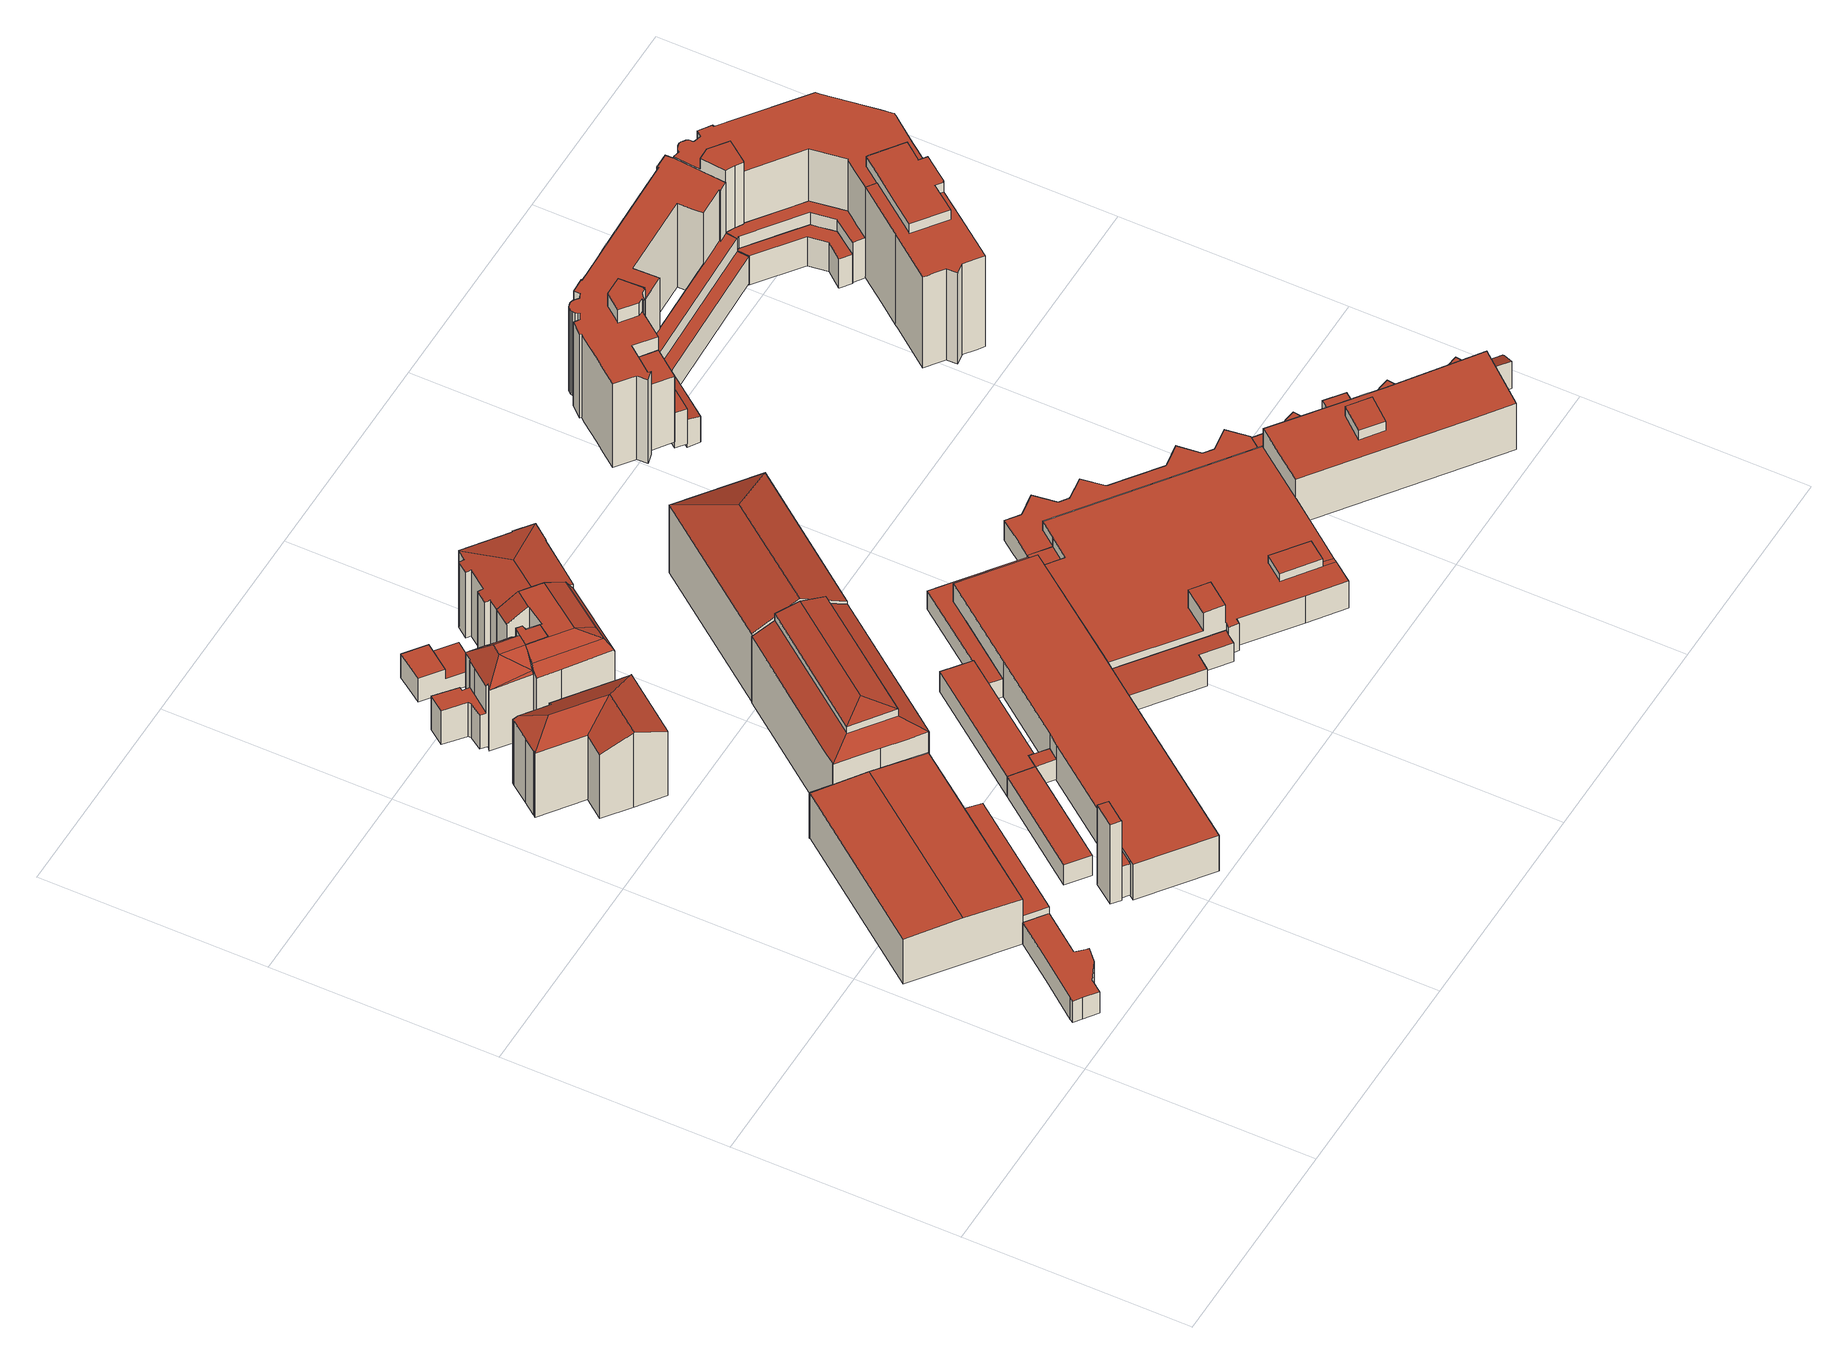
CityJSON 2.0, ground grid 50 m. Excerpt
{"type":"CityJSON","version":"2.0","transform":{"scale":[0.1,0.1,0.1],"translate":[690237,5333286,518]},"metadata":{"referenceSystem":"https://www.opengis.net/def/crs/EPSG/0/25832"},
"CityObjects":{
"building1":{"type":"Building","attributes":{"Gemeindeschluessel":"09162000","HoeheDach":"528.340","HoeheGrund":"522.350","Methode":"1000","NiedrigsteTraufeDesGebaeudes":"528.340","Geometrietyp2DReferenz":"3000","function":"31001_9998","roofType":"1000","measuredHeight":5.99},"geometry":[{"type":"MultiSurface","lod":"2","boundaries":[[[0,1,2,3]],[[3,2,4,5]],[[6,7,8,9,10,11]],[[12,13,14,15]],[[2,1,14,13,16,17,18,19,20,8,7,6,4]],[[15,14,1,0]],[[21,22,23,24,12,15,0,3,5,11,10,9,25]],[[5,4,6,11]],[[9,8,20,25]],[[22,21,25,20,19,18]],[[12,24,16,13]],[[17,16,24,23,22,18]]],"semantics":{"surfaces":[{"type":"WallSurface"},{"type":"RoofSurface"},{"type":"GroundSurface"}],"values":[0,0,0,0,1,0,2,0,0,0,0,0]}}]},
"building2":{"type":"Building","attributes":{"Gemeindeschluessel":"09162000","HoeheDach":"535.200","HoeheGrund":"522.380","Methode":"2000","NiedrigsteTraufeDesGebaeudes":"534.800","Geometrietyp2DReferenz":"3000","function":"31001_2000","roofType":"3100","measuredHeight":12.82},"geometry":[{"type":"MultiSurface","lod":"2","boundaries":[[[26,27,28,29]],[[30,9,31,32,33,34]],[[9,35,29,28,36,31]],[[35,9,30,34,37,38,26,29]],[[34,33,39,37]],[[40,27,26,38,37,39]],[[31,36,28,27,40,32]],[[32,40,39,33]]],"semantics":{"surfaces":[{"type":"WallSurface"},{"type":"GroundSurface"},{"type":"RoofSurface"}],"values":[0,0,0,1,0,0,2,2]}}]},
"building3":{"type":"Building","attributes":{"Gemeindeschluessel":"09162000","HoeheDach":"530.136","HoeheGrund":"522.370","Methode":"1000","NiedrigsteTraufeDesGebaeudes":"530.136","Geometrietyp2DReferenz":"3000","function":"31001_2000","roofType":"1000","measuredHeight":7.77},"geometry":[{"type":"MultiSurface","lod":"2","boundaries":[[[41,42,43,44,45,46]],[[47,43,42,25]],[[25,48,9,49,35,47]],[[46,45,44,35,49,9]],[[48,25,42,41,46,9]],[[35,44,43,47]]],"semantics":{"surfaces":[{"type":"RoofSurface"},{"type":"WallSurface"},{"type":"GroundSurface"}],"values":[0,1,2,1,1,1]}}]},
"building4":{"type":"Building","attributes":{"Gemeindeschluessel":"09162000","HoeheDach":"544.493","HoeheGrund":"522.486","Methode":"1000","NiedrigsteTraufeDesGebaeudes":"544.493","Geometrietyp2DReferenz":"3000","function":"31001_2000","roofType":"1000","measuredHeight":22.01},"geometry":[{"type":"MultiSurface","lod":"2","boundaries":[[[50,51,52,53,54]],[[52,55,56,53]],[[53,56,57,54]],[[57,56,55,58,59]],[[50,59,58,51]],[[54,57,59,50]],[[51,58,55,52]]],"semantics":{"surfaces":[{"type":"GroundSurface"},{"type":"WallSurface"},{"type":"RoofSurface"}],"values":[0,1,1,2,1,1,1]}}]},
"building5":{"type":"Building","attributes":{"Gemeindeschluessel":"09162000","HoeheDach":"531.180","HoeheGrund":"522.535","Methode":"2000","NiedrigsteTraufeDesGebaeudes":"531.180","Geometrietyp2DReferenz":"3000","function":"31001_2000","roofType":"1000","measuredHeight":8.64},"geometry":[{"type":"MultiSurface","lod":"2","boundaries":[[[60,61,62,63]],[[52,64,61,60]],[[65,62,61,64,66]],[[53,66,64,52]],[[53,52,60,63,67]],[[67,65,66,53]],[[63,62,65,67]]],"semantics":{"surfaces":[{"type":"WallSurface"},{"type":"RoofSurface"},{"type":"GroundSurface"}],"values":[0,0,1,0,2,0,0]}}]},
"building6":{"type":"Building","attributes":{"Gemeindeschluessel":"09162000","HoeheDach":"543.165","HoeheGrund":"522.520","Methode":"1000","NiedrigsteTraufeDesGebaeudes":"540.185","Geometrietyp2DReferenz":"3000","function":"31001_9998","roofType":"3100","measuredHeight":20.64,"storeysAboveGround":4},"geometry":[{"type":"MultiSurface","lod":"2","boundaries":[[[68,69,70,71,72]],[[73,74,75,76]],[[69,77,75,74,78,79]],[[80,81,71,70]],[[73,82,83,78,74]],[[68,84,85,77,69]],[[86,87,80,70]],[[88,89,90,91]],[[92,93,94,95,96]],[[77,85,97,76,75]],[[98,99,81,80,87,88,91,96,95,94,82,73,76,97]],[[88,87,86,89]],[[69,79,86,70]],[[84,98,97,85]],[[99,72,71,81]],[[99,98,84,68,72]],[[94,93,83,82]],[[92,90,89,86,79,78,83,93]],[[91,90,92,96]]],"semantics":{"surfaces":[{"type":"RoofSurface"},{"type":"WallSurface"},{"type":"GroundSurface"}],"values":[0,1,0,1,1,0,1,1,1,1,2,1,0,1,1,1,1,0,1]}}]},
"building7":{"type":"Building","attributes":{"Gemeindeschluessel":"09162000","HoeheDach":"528.205","HoeheGrund":"522.553","Methode":"1000","NiedrigsteTraufeDesGebaeudes":"528.205","Geometrietyp2DReferenz":"3000","function":"31001_2000","roofType":"1000","measuredHeight":5.65,"storeysAboveGround":2},"geometry":[{"type":"MultiSurface","lod":"2","boundaries":[[[100,101,102,103]],[[104,105,106,107]],[[101,106,105,102]],[[103,104,107,100]],[[103,102,105,104]],[[107,106,101,100]]],"semantics":{"surfaces":[{"type":"WallSurface"},{"type":"RoofSurface"},{"type":"GroundSurface"}],"values":[0,0,1,2,0,0]}}]},
"building8":{"type":"Building","attributes":{"Gemeindeschluessel":"09162000","HoeheDach":"545.794","HoeheGrund":"522.210","Methode":"2000","NiedrigsteTraufeDesGebaeudes":"534.810","Geometrietyp2DReferenz":"3000","function":"31001_9998","roofType":"3200","measuredHeight":23.58,"storeysAboveGround":5},"geometry":[{"type":"MultiSurface","lod":"2","boundaries":[[[108,109,110,111,112,113,114]],[[115,116,117,118]],[[119,120,121,122,123,124,125,39,126]],[[127,128,129,130,131,132,133,134,135,136,137,138]],[[123,122,139,140,141,115,118,124]],[[142,143,140,139,122,121]],[[126,39,114,113]],[[110,144,138,137,145,111]],[[116,130,129,146]],[[118,127,138,144,110,109,124]],[[147,148,143,142,121,120,119,126,113,112,111,145,137,136,135,134,133]],[[116,146,117]],[[141,149,132,131,115]],[[125,124,109,108]],[[125,108,114,39]],[[148,141,140,143]],[[131,130,116,115]],[[148,147,133,132,149,141]],[[118,117,128,127]],[[146,129,128,117]]],"semantics":{"surfaces":[{"type":"WallSurface"},{"type":"RoofSurface"},{"type":"GroundSurface"}],"values":[0,0,0,0,1,0,0,0,1,1,2,1,1,0,1,0,0,0,0,1]}}]},
"building9":{"type":"Building","attributes":{"Gemeindeschluessel":"09162000","HoeheDach":"543.779","HoeheGrund":"522.310","Methode":"2000","NiedrigsteTraufeDesGebaeudes":"531.740","Geometrietyp2DReferenz":"3000","function":"31001_9998","roofType":"1000","measuredHeight":21.47,"storeysAboveGround":5},"geometry":[{"type":"MultiSurface","lod":"2","boundaries":[[[150,151,152]],[[153,154,155,156]],[[157,158,159,160]],[[151,161,162,163,164,165,166,167,168,169,152]],[[170,171,172]],[[173,174,175,176,177,178,179,161]],[[180,181,182,183,184]],[[185,186,175,174,187,188]],[[161,179,189,162]],[[190,176,175,186]],[[171,191,184,183,172]],[[192,193,189,179,178]],[[194,150,152]],[[185,188,195,196]],[[173,197,187,174]],[[198,199,200,201]],[[202,164,163,203]],[[204,205,206,197,173]],[[207,208,170,209,210,211,212]],[[213,214,215,216]],[[217,218,219,220]],[[221,156,155,222]],[[216,215,158,157]],[[223,224,214,213]],[[223,225,168,167,226,224]],[[192,178,177,227]],[[160,159,218,217]],[[228,229,230,231]],[[225,232,233,234,169,168]],[[227,177,176,190]],[[201,200,206,205]],[[215,214,224,226,235,236,219,218,159,158]],[[181,222,155,154,182]],[[237,198,201,172,183,182,154,153,238]],[[239,207,212,240]],[[150,204,151]],[[241,237,238,242]],[[228,231,191,171,170,208]],[[230,180,184,191,231]],[[235,166,165,236]],[[233,152,169,234]],[[240,212,211,243]],[[237,241,196,195,199,198]],[[226,167,166,235]],[[232,243,211,210,194,152,233]],[[170,172,201,205,209]],[[200,199,195,188,187,197,206]],[[193,203,163,162,189]],[[204,173,161,151]],[[221,242,238,153,156]],[[207,239,229,228,208]],[[202,220,219,236,165,164]],[[210,209,205,204,150,194]],[[229,239,240,243,232,225,223,213,216,157,160,217,220,202,203,193,192,227,190,186,185,196,241,242,221,222,181,180,230]]],"semantics":{"surfaces":[{"type":"RoofSurface"},{"type":"WallSurface"},{"type":"GroundSurface"}],"values":[0,0,1,0,0,0,1,1,0,1,0,1,0,1,1,1,1,1,0,1,1,1,1,1,1,1,1,1,1,1,1,0,1,0,1,0,1,0,1,1,1,1,1,1,1,0,0,1,0,1,1,1,1,2]}}]},
"building10":{"type":"Building","attributes":{"Gemeindeschluessel":"09162000","HoeheDach":"528.107","HoeheGrund":"522.575","Methode":"1000","NiedrigsteTraufeDesGebaeudes":"528.107","Geometrietyp2DReferenz":"3000","function":"51009_1610","roofType":"1000","measuredHeight":5.53},"geometry":[{"type":"MultiSurface","lod":"2","boundaries":[[[244,245,246,247,248]],[[107,249,250,251,252]],[[252,244,248,107]],[[251,245,244,252]],[[249,247,246,250]],[[250,246,245,251]],[[107,248,247,249]]],"semantics":{"surfaces":[{"type":"RoofSurface"},{"type":"GroundSurface"},{"type":"WallSurface"}],"values":[0,1,2,2,2,2,2]}}]},
"building11":{"type":"Building","attributes":{"Gemeindeschluessel":"09162000","HoeheDach":"529.055","HoeheGrund":"522.470","Methode":"2000","NiedrigsteTraufeDesGebaeudes":"526.376","Geometrietyp2DReferenz":"3000","function":"31001_2000","roofType":"1000","measuredHeight":6.58,"storeysAboveGround":1},"geometry":[{"type":"MultiSurface","lod":"2","boundaries":[[[253,254,255,256,257,258]],[[259,260,261,262]],[[263,264,265,266]],[[267,260,259,268,269,270,271,256,255]],[[261,260,267,255,254,253]],[[265,264,272,273,268,259,262]],[[274,266,265,262,261,253,258]],[[275,273,272,276]],[[269,268,273,275]],[[263,266,274,258,257,256,271,270,269,275,276]],[[276,272,264,263]]],"semantics":{"surfaces":[{"type":"WallSurface"},{"type":"RoofSurface"},{"type":"GroundSurface"}],"values":[0,0,0,0,1,1,0,0,0,2,0]}}]},
"building12":{"type":"Building","attributes":{"Gemeindeschluessel":"09162000","HoeheDach":"528.154","HoeheGrund":"522.582","Methode":"1000","NiedrigsteTraufeDesGebaeudes":"528.154","Geometrietyp2DReferenz":"3000","function":"31001_2000","roofType":"1000","measuredHeight":5.57,"storeysAboveGround":2},"geometry":[{"type":"MultiSurface","lod":"2","boundaries":[[[107,106,105,104]],[[277,278,279,280]],[[249,281,106,107]],[[106,281,282,283,279,278,105]],[[104,105,278,277]],[[250,282,281,249]],[[250,284,280,279,283,282]],[[104,277,280,284,250,249,107]]],"semantics":{"surfaces":[{"type":"WallSurface"},{"type":"RoofSurface"},{"type":"GroundSurface"}],"values":[0,0,0,1,0,0,0,2]}}]},
"building13":{"type":"Building","attributes":{"Gemeindeschluessel":"09162000","HoeheDach":"532.330","HoeheGrund":"522.405","Methode":"2000","NiedrigsteTraufeDesGebaeudes":"532.330","Geometrietyp2DReferenz":"3000","function":"31001_2000","roofType":"1000","measuredHeight":9.93,"storeysAboveGround":2},"geometry":[{"type":"MultiSurface","lod":"2","boundaries":[[[285,286,287,288,289,290,291,292,293,294,295]],[[293,296,297,294]],[[292,298,296,293]],[[291,299,298,292]],[[295,300,301,285]],[[286,302,303,287]],[[285,301,302,286]],[[290,304,299,291]],[[303,302,301,300,297,296,298,299,304,305,306]],[[294,297,300,295]],[[287,303,306,288]],[[288,306,305,289]],[[289,305,304,290]]],"semantics":{"surfaces":[{"type":"GroundSurface"},{"type":"WallSurface"},{"type":"RoofSurface"}],"values":[0,1,1,1,1,1,1,1,2,1,1,1,1]}}]},
"building14":{"type":"Building","attributes":{"Gemeindeschluessel":"09162000","HoeheDach":"542.190","HoeheGrund":"522.340","Methode":"2000","NiedrigsteTraufeDesGebaeudes":"540.353","Geometrietyp2DReferenz":"3000","function":"31001_9998","roofType":"3200","measuredHeight":19.85,"storeysAboveGround":4},"geometry":[{"type":"MultiSurface","lod":"2","boundaries":[[[307,308,309,310]],[[311,312,313,314,315,316,317,318]],[[319,320,308,307]],[[321,322,323,230,180,181,324,222,325,326,327,328,329,330,331,332,333,334,335,336,337,338,319,307,310]],[[339,340,336,335,334,341]],[[230,313,312,180]],[[318,317,342,340,339,341,343,344,345,346,347,348,349,350,351,352]],[[222,352,351,325]],[[322,315,314,323]],[[330,346,345,331]],[[324,181,311,318,352,222]],[[180,312,311,181]],[[326,325,351,350,349,327]],[[322,321,310,309,316,315]],[[338,353,320,319]],[[323,314,313,230]],[[340,342,353,338,337,336]],[[333,343,341,334]],[[332,331,345,344,343,333]],[[317,316,309,308,320,353,342]],[[327,349,348,328]],[[347,346,330,329,328,348]]],"semantics":{"surfaces":[{"type":"WallSurface"},{"type":"RoofSurface"},{"type":"GroundSurface"}],"values":[0,1,0,2,0,0,1,0,0,0,0,0,0,0,0,0,0,0,0,1,0,0]}}]},
"building15":{"type":"Building","attributes":{"Gemeindeschluessel":"09162000","HoeheDach":"546.620","HoeheGrund":"522.445","Methode":"1000","NiedrigsteTraufeDesGebaeudes":"541.152","Geometrietyp2DReferenz":"3000","function":"31001_9998","roofType":"3200","measuredHeight":24.18,"storeysAboveGround":5},"geometry":[{"type":"MultiSurface","lod":"2","boundaries":[[[354,355,356,357]],[[358,359,355,360]],[[361,360,355,354]],[[359,356,355]],[[362,363,361,354,357]],[[357,356,364,362]],[[363,362,364,358,360,361]],[[364,356,359,358]]],"semantics":{"surfaces":[{"type":"WallSurface"},{"type":"RoofSurface"},{"type":"GroundSurface"}],"values":[0,1,0,1,2,0,0,1]}}]},
"building16":{"type":"Building","attributes":{"Gemeindeschluessel":"09162000","HoeheDach":"527.883","HoeheGrund":"522.380","Methode":"2000","NiedrigsteTraufeDesGebaeudes":"527.111","Geometrietyp2DReferenz":"3000","function":"31001_2000","roofType":"1000","measuredHeight":5.5},"geometry":[{"type":"MultiSurface","lod":"2","boundaries":[[[365,366,367,368]],[[368,367,369,370]],[[371,372,373,374]],[[285,375,366,365]],[[373,372,369,367,366,375,376]],[[286,376,375,285]],[[370,369,372,371]],[[374,373,376,286]],[[286,285,365,368,370,371,374]]],"semantics":{"surfaces":[{"type":"WallSurface"},{"type":"RoofSurface"},{"type":"GroundSurface"}],"values":[0,0,0,0,1,0,0,0,2]}}]},
"building17":{"type":"Building","attributes":{"Gemeindeschluessel":"09162000","HoeheDach":"527.441","HoeheGrund":"522.388","Methode":"2000","NiedrigsteTraufeDesGebaeudes":"527.437","Geometrietyp2DReferenz":"3000","function":"31001_2000","roofType":"9999","measuredHeight":5.05},"geometry":[{"type":"MultiSurface","lod":"2","boundaries":[[[294,377,378,379]],[[380,381,382,295]],[[378,377,383,382,381,384,385,386,387]],[[379,378,387,388]],[[389,295,382,383,377,294]],[[384,381,380,390,391,385]],[[295,389,294,379,388,392,391,390,380]],[[388,387,386,392]],[[392,386,385,391]]],"semantics":{"surfaces":[{"type":"WallSurface"},{"type":"RoofSurface"},{"type":"GroundSurface"}],"values":[0,0,1,0,0,0,2,0,0]}}]},
"building18":{"type":"Building","attributes":{"Gemeindeschluessel":"09162000","HoeheDach":"534.910","HoeheGrund":"522.385","Methode":"2000","NiedrigsteTraufeDesGebaeudes":"527.396","Geometrietyp2DReferenz":"3000","function":"31001_2000","roofType":"1000","measuredHeight":12.53,"storeysAboveGround":2},"geometry":[{"type":"MultiSurface","lod":"2","boundaries":[[[393,394,395,396]],[[397,398,399,400]],[[401,402,403,404]],[[397,401,404,398]],[[405,406,407,408]],[[409,402,401,397,400,368,365,285,295,380,410,411,395,394,412]],[[413,408,407,414]],[[415,416,382,295,285,417]],[[409,412,418,419]],[[411,420,396,395]],[[421,422,423,424]],[[425,406,405,426]],[[368,427,428,365]],[[429,430,431,428,427,399,398,404,403,432,413,414,425,426,433,434,419,418,393,396,420,423,422,415,417,435]],[[436,429,435,437]],[[394,393,418,412]],[[438,410,380,381]],[[439,431,430,440]],[[400,399,427,368]],[[416,415,422,421]],[[405,408,413,433,426]],[[438,381,382,416,421,424]],[[411,410,438,424,423,420]],[[432,434,433,413]],[[425,414,407,406]],[[439,440,436,437]],[[409,419,434,432,403,402]],[[295,382,381,380]],[[429,436,440,430]],[[365,428,431,439,437,435,417,285]]],"semantics":{"surfaces":[{"type":"WallSurface"},{"type":"RoofSurface"},{"type":"GroundSurface"}],"values":[0,0,0,0,1,2,0,0,0,0,0,0,0,1,0,0,0,0,0,0,0,1,0,1,0,1,0,0,0,0]}}]},
"building19":{"type":"Building","attributes":{"Gemeindeschluessel":"09162000","HoeheDach":"527.429","HoeheGrund":"521.940","Methode":"1000","NiedrigsteTraufeDesGebaeudes":"527.429","Geometrietyp2DReferenz":"3000","function":"31001_2000","roofType":"1000","measuredHeight":5.49},"geometry":[{"type":"MultiSurface","lod":"2","boundaries":[[[441,442,443,444]],[[445,446,447,448,449,450]],[[451,452,453,454,438,455]],[[456,457,458,459,460,461,462,463,464,465,466,467,468,469,470,471,472,473]],[[474,475,463,462,461,460,459,458,457,456,473,476,452,451,455,477,478,479,480,481,482,483,484,485,486,487,488,489,490,491,492,493,450,449,448,494,495,496,497,498,443,442]],[[499,500,497,496,495,501]],[[502,503,487,486,485,504]],[[505,506,481,480,479,507]],[[438,508,509,507,479,478,477,455]],[[510,511,512,490,489,488]],[[513,514,492,491,490,512]],[[506,515,516,517,504,485,484,483,482,481]],[[518,445,450,493,492,514]],[[519,501,495,494,448,447]],[[500,520,444,443,498,497]],[[475,521,464,463]],[[475,474,442,441,522,521]],[[452,476,473,472,523,453]],[[510,488,487,503]],[[454,453,523,472,471,470,469,468,467,466,465,464,521,522,441,444,520,500,499,501,519,447,446,445,518,514,513,512,511,510,503,502,504,517,516,515,506,505,507,509,508,438]]],"semantics":{"surfaces":[{"type":"WallSurface"},{"type":"GroundSurface"},{"type":"RoofSurface"}],"values":[0,0,0,0,1,0,0,0,0,0,0,0,0,0,0,0,0,0,0,2]}}]},
"building20":{"type":"Building","attributes":{"Gemeindeschluessel":"09162000","HoeheDach":"540.424","HoeheGrund":"522.140","Methode":"1000","NiedrigsteTraufeDesGebaeudes":"540.424","Geometrietyp2DReferenz":"3000","function":"31001_9998","roofType":"1000","measuredHeight":18.28,"storeysAboveGround":5},"geometry":[{"type":"MultiSurface","lod":"2","boundaries":[[[524,525,526,527]],[[528,529,525,524]],[[530,531,529,528]],[[528,524,527,532,530]],[[531,533,526,525,529]],[[527,526,533,532]],[[532,533,531,530]]],"semantics":{"surfaces":[{"type":"WallSurface"},{"type":"GroundSurface"},{"type":"RoofSurface"}],"values":[0,0,0,1,2,0,0]}}]},
"building21":{"type":"Building","attributes":{"Gemeindeschluessel":"09162000","HoeheDach":"547.620","HoeheGrund":"520.865","Methode":"2000","NiedrigsteTraufeDesGebaeudes":"544.061","Geometrietyp2DReferenz":"3000","function":"31001_9998","roofType":"1000","measuredHeight":26.75,"storeysAboveGround":6},"geometry":[{"type":"MultiSurface","lod":"2","boundaries":[[[534,535,536,537]],[[538,539,540,541]],[[542,543,544,545]],[[546,547,548,549]],[[550,551,552,553]],[[554,555,556,557]],[[541,540,558,559]],[[560,561,562,563,564,565]],[[566,567,568,569]],[[569,568,570,571]],[[553,552,572,573]],[[574,575,576,577,578,579]],[[549,548,580,581]],[[582,583,584,585]],[[586,587,588,589,590,591]],[[592,593,555,554]],[[594,595,538,541,559,596,597,598,599,600,601,602,603,604,605,606,607,608,576,575,574,609,610,535,534,611,588,587,586,612,613,614,615,616,617,618,619,546,549,581,582,585,620,621,622,623,592,554,557,542,545,624,625,626,566,569,571,627,628,629,630,631,632,550,553,573]],[[633,634,635,636,637,638,639,640,641,565,564,563,642,643]],[[619,644,547,546]],[[608,607,606,638,637,636]],[[645,646,647,648,649,650,632,631,630,629,628,627,571,570]],[[557,556,543,542]],[[651,652,653,654,655,656,618,617,616,615,614,613]],[[545,544,657,624]],[[610,609,658,659,536,535]],[[660,591,590,589,661,537,536,659,658,579,578,577,662,663,664,665,562,561,560,666,667,668,669,670,671,558,540,539,672,673,572,552,551,650,649,648,647,646,645,570,568,567,674,675,657,544,543,556,555,593,676,677,678,679,584,583,580,548,547,644,656,655,654,653,652,651]],[[662,634,633,663]],[[577,576,608,636,635]],[[603,641,640,604]],[[622,677,676,623]],[[632,650,551,550]],[[558,671,670,597,596,559]],[[624,657,675,625]],[[621,678,677,622]],[[595,672,539,538]],[[665,642,563,562]],[[595,594,573,572,673,672]],[[577,635,634,662]],[[585,584,679,620]],[[620,679,678,621]],[[626,674,567,566]],[[605,639,638,606]],[[602,601,666,560,565,641,603]],[[618,656,644,619]],[[663,633,643,664]],[[586,591,660,612]],[[601,600,599,668,667,666]],[[664,643,642,665]],[[574,579,658,609]],[[581,580,583,582]],[[604,640,639,605]],[[625,675,674,626]],[[612,660,651,613]],[[598,597,670,669,668,599]],[[661,589,588,611,534,537]],[[623,676,593,592]]],"semantics":{"surfaces":[{"type":"WallSurface"},{"type":"GroundSurface"},{"type":"RoofSurface"}],"values":[0,0,0,0,0,0,0,0,0,0,0,0,0,0,0,0,1,2,0,0,0,0,0,0,0,2,0,0,0,0,0,0,0,0,0,0,0,0,0,0,0,0,0,0,0,0,0,0,0,0,0,0,0,0,0,0]}}]},
"building22":{"type":"Building","attributes":{"Gemeindeschluessel":"09162000","HoeheDach":"537.658","HoeheGrund":"522.430","Methode":"2000","NiedrigsteTraufeDesGebaeudes":"535.130","Geometrietyp2DReferenz":"3000","function":"31001_2000","roofType":"1000","measuredHeight":15.23,"storeysAboveGround":3},"geometry":[{"type":"MultiSurface","lod":"2","boundaries":[[[680,681,682,683,684,685,686,687]],[[688,689,690,691]],[[692,687,686,693,412,694]],[[695,696,694,412,697,409]],[[683,682,698,699]],[[700,701,702,703,695,409]],[[701,704,699,698,705,702]],[[691,690,706,707]],[[689,708,706,690]],[[709,708,689,688]],[[704,701,700,409,697,412,693,686,685,684,683,699]],[[707,706,708,709]],[[703,702,705,698,682,681,680,687,692,694,696,695],[707,709,688,691]]],"semantics":{"surfaces":[{"type":"WallSurface"},{"type":"RoofSurface"},{"type":"GroundSurface"}],"values":[0,0,0,0,0,0,0,0,1,0,2,0,1]}}]},
"building23":{"type":"Building","attributes":{"Gemeindeschluessel":"09162000","HoeheDach":"530.112","HoeheGrund":"520.420","Methode":"2000","NiedrigsteTraufeDesGebaeudes":"530.110","Geometrietyp2DReferenz":"3000","function":"31001_9998","roofType":"1000","measuredHeight":9.69,"storeysAboveGround":2},"geometry":[{"type":"MultiSurface","lod":"2","boundaries":[[[710,711,712,713]],[[714,715,716,717]],[[718,719,720,721]],[[722,723,724,725]],[[726,727,728,729,720,719,713,712,730,731,732,716,715,725,724,733,734]],[[735,733,724,723]],[[736,728,727,737]],[[738,737,727,726]],[[739,732,731,740]],[[722,725,715,714]],[[738,741,735,723,722,714,717,739,740,742,711,710,718,721,743,736,737]],[[740,731,730,742]],[[742,730,712,711]],[[741,734,733,735]],[[743,729,728,736]],[[710,713,719,718]],[[721,720,729,743]],[[741,738,726,734]],[[717,716,732,739]]],"semantics":{"surfaces":[{"type":"WallSurface"},{"type":"RoofSurface"},{"type":"GroundSurface"}],"values":[0,0,0,0,1,0,0,0,0,0,2,0,0,0,0,0,0,0,0]}}]},
"building24":{"type":"Building","attributes":{"Gemeindeschluessel":"09162000","HoeheDach":"527.057","HoeheGrund":"519.380","Methode":"1000","NiedrigsteTraufeDesGebaeudes":"526.482","Geometrietyp2DReferenz":"3000","function":"31001_9998","roofType":"1000","measuredHeight":7.68,"storeysAboveGround":1},"geometry":[{"type":"MultiSurface","lod":"2","boundaries":[[[744,745,746]],[[747,744,746,748,749]],[[750,751,752,753]],[[753,752,754,755]],[[753,755,756,757,758,759,760,761,750]],[[762,748,746]],[[757,756,755,754,745,744,747]],[[746,745,754,752,751,763,764,762]],[[757,747,749,758]],[[763,751,750,761,760,764]],[[749,748,762,764,760,759,758]]],"semantics":{"surfaces":[{"type":"WallSurface"},{"type":"RoofSurface"},{"type":"GroundSurface"}],"values":[0,1,0,0,2,0,0,1,0,0,0]}}]},
"building25":{"type":"Building","attributes":{"Gemeindeschluessel":"09162000","HoeheDach":"530.014","HoeheGrund":"522.382","Methode":"2000","NiedrigsteTraufeDesGebaeudes":"527.437","Geometrietyp2DReferenz":"3000","function":"31001_2000","roofType":"1000","measuredHeight":7.63},"geometry":[{"type":"MultiSurface","lod":"2","boundaries":[[[765,766,767,768]],[[769,770,771,772,773,774]],[[770,769,775,699,776,777,778,683,779,686,412,394,780,781,782,783,784,785,786,787,788,789,790,791,792,793,765,768,794,795,771]],[[796,797,798]],[[796,799,800,801,774,773,772,802,803,797]],[[787,804,805,788]],[[768,767,806,794]],[[778,777,776,699,800,799,796,798,807,808,683]],[[809,803,802,810]],[[781,521,811,782]],[[792,812,813,793]],[[772,771,795,794,806,810,802]],[[775,801,800,699]],[[785,814,815,786]],[[790,816,817,791]],[[779,818,819,686]],[[789,820,816,790]],[[783,821,822,784]],[[782,811,821,783]],[[686,819,823,412]],[[412,823,464,394]],[[807,798,797,824]],[[791,817,812,792]],[[683,808,818,779]],[[464,825,521,781,780,394]],[[786,815,804,787]],[[793,813,766,765]],[[769,774,801,775]],[[788,805,820,789]],[[784,822,814,785]],[[819,818,808,807,824,809,810,806,767,766,813,812,817,816,820,805,804,815,814,822,821,811,521,825,464,823]],[[824,797,803,809]]],"semantics":{"surfaces":[{"type":"WallSurface"},{"type":"GroundSurface"},{"type":"RoofSurface"}],"values":[0,0,1,2,2,0,0,0,0,0,0,0,0,0,0,0,0,0,0,0,0,0,0,0,0,0,0,0,0,0,2,0]}}]},
"building26":{"type":"Building","attributes":{"Gemeindeschluessel":"09162000","HoeheDach":"526.784","HoeheGrund":"518.810","Methode":"1000","NiedrigsteTraufeDesGebaeudes":"526.784","Geometrietyp2DReferenz":"3000","function":"31001_9998","roofType":"1000","measuredHeight":7.97,"storeysAboveGround":1},"geometry":[{"type":"MultiSurface","lod":"2","boundaries":[[[826,827,828,829]],[[830,831,832,833,834,835,836,837,838,839,840,841,842,843,828,827,844]],[[845,846,847,839,838,837]],[[848,844,827,826]],[[835,834,833,849,850,851]],[[841,840,839,847,852,853,854,842]],[[846,845,855,851,850,849,856,857,858,848,826,829,859,854,853,852,847]],[[855,845,837,836,835,851]],[[856,849,833,832,831,857]],[[858,857,831,830,844,848]],[[843,842,854,859,829,828]]],"semantics":{"surfaces":[{"type":"WallSurface"},{"type":"RoofSurface"},{"type":"GroundSurface"}],"values":[0,1,0,0,0,0,2,0,0,0,0]}}]},
"building27":{"type":"Building","attributes":{"Gemeindeschluessel":"09162000","HoeheDach":"530.194","HoeheGrund":"519.150","Methode":"2000","NiedrigsteTraufeDesGebaeudes":"530.190","Geometrietyp2DReferenz":"3000","function":"31001_9998","roofType":"1000","measuredHeight":11.04,"storeysAboveGround":2},"geometry":[{"type":"MultiSurface","lod":"2","boundaries":[[[860,861,862,863,864,865,866,867,868,869,870,871,872,873,874,875,876,877,878]],[[879,876,875,880]],[[881,882,883,884,885,886,887,888,889,890,891,879,880,892,893,894,895,896,897]],[[890,878,877,891]],[[866,865,864,885,884,883]],[[882,867,866,883]],[[889,860,878,890]],[[871,870,869,897,896,895,894,872]],[[873,872,894,893,892,874]],[[886,885,864,863,862,887]],[[891,877,876,879]],[[888,887,862,861,860,889]],[[880,875,874,892]],[[882,881,897,869,868,867]]],"semantics":{"surfaces":[{"type":"RoofSurface"},{"type":"WallSurface"},{"type":"GroundSurface"}],"values":[0,1,2,1,1,1,1,1,1,1,1,1,1,1]}}]},
"building28":{"type":"Building","attributes":{"Gemeindeschluessel":"09162000","HoeheDach":"547.380","HoeheGrund":"519.580","Methode":"2000","NiedrigsteTraufeDesGebaeudes":"544.560","Geometrietyp2DReferenz":"3000","function":"31001_9998","roofType":"1000","measuredHeight":27.8,"storeysAboveGround":6},"geometry":[{"type":"MultiSurface","lod":"2","boundaries":[[[898,899,900,901,902,903]],[[904,905,906,907,908,909,910,911]],[[912,913,914,915]],[[916,917,918,919]],[[920,921,914,913,922,923,924,925,926,927,928,929,930,931,932,933,934,935,936]],[[936,935,934,937,938,939]],[[940,941,942,943]],[[944,945,946,947,948,949]],[[950,951,952,953]],[[954,932,931,955]],[[956,957,958,959,960,961]],[[911,910,962,963,964]],[[965,966,967,968]],[[901,900,969,963,970,971,972,973,902]],[[974,975,976,977]],[[978,979,962,910,909,908,907,980,981,982,954,955,960,959,958,983,984,985,949,948,947,986,987,988,989,990,991,992,993,994,995,918,917,976,975,942,941,996,967,966,997,952,951,998,999,1000,1001,1002,1003]],[[982,981,980,907,906,1004,1005,1006]],[[1007,986,947,946]],[[983,1008,1009,984]],[[1010,1000,999,1011]],[[990,989,988,987,1012,1013,1014,1015,1016,991]],[[978,971,970,979]],[[1017,1018,1019,1020,1021,1022,1009,1008,957,956,961,1023,1024,1025]],[[979,970,963,962]],[[1003,972,971,978]],[[964,963,969,1026]],[[1027,1021,1020,1028]],[[1029,1030,924,923,922,1031]],[[1030,1032,1033,1028,1020,1019,926,925,924]],[[1026,969,900,899]],[[995,994,993,992,991,1016,1034,1035,1036,1037,919,918]],[[1038,996,941,940]],[[1039,1040,915,914,921,920,936,939]],[[1041,1001,1000,1010]],[[934,933,932,954,982,1006,1042,1043,937]],[[977,976,917,916]],[[1027,1044,1045,1046,944,949,985,984,1009,1022,1021]],[[1012,987,986,1007]],[[958,957,1008,983]],[[953,952,997,1047]],[[927,1018,1017,928]],[[943,942,975,974]],[[946,945,944,1046,1045,1044,1027,1028,1033,1032,1030,1029,1031,912,915,1040,1039,939,938,937,1043,1042,1006,1005,1004,906,905,904,911,964,1026,899,898,903,1048,1049,1050,1041,1010,1011,1051,950,953,1047,965,968,1038,940,943,974,977,916,919,1037,1036,1035,1034,1016,1015,1014,1013,1012,1007]],[[968,967,996,1038]],[[1025,1024,1023,961,960,955,931,930,929]],[[926,1019,1018,927]],[[902,973,972,1003,1002,1001,1041,1050,1049,1048,903]],[[928,1017,1025,929]],[[1031,922,913,912]],[[1051,998,951,950]],[[1011,999,998,1051]],[[1047,997,966,965]]],"semantics":{"surfaces":[{"type":"WallSurface"},{"type":"RoofSurface"},{"type":"GroundSurface"}],"values":[0,0,0,0,1,0,0,0,0,0,0,0,0,1,0,1,0,0,0,0,0,0,1,0,0,0,0,0,0,0,0,0,0,0,0,0,0,0,0,0,0,0,2,0,0,0,0,0,0,0,0,0]}}]}
},
"vertices":[
[113,29,44],[113,29,103],[85,50,103],[85,50,44],[67,63,103],[67,63,44],[72,71,103],[140,159,103],[204,244,103],[204,244,44],[140,159,44],[72,71,44],[177,75,44],[177,75,103],[133,56,103],[133,56,44],[204,100,103],[199,104,103],[182,122,103],[185,126,103],[249,211,103],[185,126,44],[182,122,44],[199,104,44],[204,100,44],[249,211,44],
[377,645,44],[377,645,171],[458,584,168],[458,584,44],[104,319,44],[204,244,168],[104,319,172],[4,395,168],[4,395,44],[386,488,44],[386,488,168],[258,734,44],[358,659,44],[258,734,168],[358,659,172],
[227,227,121],[249,211,121],[429,451,121],[386,488,121],[206,246,121],[204,244,121],[429,451,44],[227,227,44],[206,246,44],
[374,146,45],[408,192,45],[427,177,45],[396,136,45],[393,131,45],[427,177,265],[396,136,265],[393,131,265],[408,192,265],[374,146,265],
[438,191,45],[438,191,132],[455,179,132],[455,179,45],[427,177,132],[413,123,132],[396,136,132],[413,123,45],
[170,1066,252],[236,1155,252],[146,1154,222],[112,1110,222],[168,1067,251],[181,1252,45],[181,1252,227],[186,1259,222],[186,1259,45],[325,1156,222],[124,1294,227],[133,1232,252],[146,1154,45],[112,1110,45],[116,1300,45],[116,1300,222],[227,1024,222],[326,1156,222],[57,1220,222],[57,1220,45],[61,1226,45],[61,1226,222],[62,1227,222],[62,1227,45],[83,1256,222],[112,1295,222],[112,1295,45],[94,1270,45],[83,1256,45],[326,1156,45],[227,1024,45],[168,1067,45],
[423,211,46],[423,211,102],[375,247,102],[375,247,46],[529,452,46],[529,452,102],[577,417,102],[577,417,46],
[298,705,168],[298,705,225],[299,705,225],[299,705,42],[298,705,42],[259,735,42],[259,735,168],[449,645,248],[449,645,267],[362,709,267],[362,709,248],[298,704,42],[337,675,42],[377,645,42],[377,645,225],[337,675,225],[298,704,225],[298,704,168],[258,734,42],[559,971,248],[559,971,267],[602,939,278],[645,906,267],[645,906,248],[681,879,225],[681,879,42],[645,906,42],[602,939,42],[559,971,42],[520,1000,42],[520,1000,225],[423,610,225],[458,584,225],[459,583,225],[423,610,42],[458,584,42],[323,738,225],[323,738,42],[438,720,278],[485,617,42],[459,583,42],[485,617,225],
[248,1329,220],[226,1388,256],[170,1380,212],[361,1398,257],[387,1434,257],[352,1461,227],[326,1426,226],[142,1469,43],[142,1469,137],[168,1504,137],[168,1504,43],[242,1410,256],[235,1466,213],[235,1466,212],[223,1449,213],[222,1450,212],[210,1434,212],[177,1390,212],[180,1388,216],[171,1381,212],[370,1240,239],[390,1268,239],[354,1294,257],[288,1377,256],[300,1392,236],[296,1394,236],[302,1403,225],[285,1415,226],[292,1425,212],[267,1443,213],[436,1397,43],[419,1411,43],[419,1411,257],[432,1401,257],[436,1397,255],[311,1384,43],[296,1394,43],[300,1392,258],[311,1384,258],[262,1447,213],[302,1403,43],[467,1374,239],[292,1425,43],[262,1447,43],[244,1325,214],[306,1374,258],[306,1374,43],[288,1377,258],[330,1356,257],[330,1356,258],[309,1327,258],[309,1327,257],[223,1449,43],[235,1466,43],[271,1355,256],[271,1355,257],[271,1355,258],[281,1284,215],[372,1218,216],[248,1329,239],[244,1325,230],[244,1324,230],[238,1314,214],[185,1427,43],[185,1427,137],[185,1434,137],[185,1434,43],[213,1467,43],[213,1467,137],[208,1459,137],[208,1459,43],[326,1426,43],[352,1461,43],[166,1399,43],[166,1399,137],[180,1388,43],[177,1390,137],[285,1415,43],[373,1217,214],[373,1217,43],[480,1364,43],[480,1364,214],[170,1380,43],[170,1380,137],[171,1381,137],[210,1434,137],[222,1450,137],[334,1353,257],[362,1396,257],[281,1284,43],[238,1314,43],[334,1353,43],[362,1396,43],[244,1324,43],
[613,390,101],[632,415,101],[606,435,101],[596,442,101],[577,417,101],[596,442,46],[606,435,46],[632,415,46],[613,390,46],
[218,1559,111],[238,1588,111],[259,1619,111],[259,1619,45],[238,1588,45],[218,1559,45],[306,1584,84],[306,1584,111],[263,1525,111],[263,1525,84],[315,1487,45],[315,1487,84],[298,1498,84],[298,1498,45],[260,1618,111],[308,1582,84],[308,1582,45],[306,1584,45],[260,1618,45],[360,1548,84],[310,1586,84],[263,1525,45],[310,1586,45],[360,1548,45],
[711,695,46],[711,695,102],[767,652,102],[767,652,46],[596,442,102],[606,435,102],[731,603,102],[731,603,46],
[861,421,44],[818,364,44],[549,4,44],[405,112,44],[413,123,44],[455,179,44],[613,390,44],[632,415,44],[758,583,44],[892,763,44],[1035,656,44],[758,583,143],[892,763,143],[632,415,143],[613,390,143],[1035,656,143],[861,421,143],[818,364,143],[549,4,143],[455,179,143],[413,123,143],[405,112,143],
[548,1533,43],[548,1533,225],[587,1504,225],[587,1504,43],[419,1411,241],[436,1397,236],[480,1364,225],[556,1465,225],[557,1464,225],[587,1503,225],[469,1487,242],[415,1414,242],[546,1532,43],[546,1532,225],[587,1503,43],[557,1464,43],[556,1465,43],[415,1414,43],[369,1484,43],[364,1487,43],[359,1491,43],[378,1516,43],[383,1513,43],[388,1509,43],[420,1553,43],[415,1556,43],[411,1560,43],[430,1585,43],[434,1581,43],[439,1578,43],[454,1597,43],[455,1599,43],[434,1581,225],[439,1578,226],[430,1585,224],[454,1597,226],[411,1560,224],[415,1556,225],[420,1553,226],[388,1509,226],[383,1513,225],[378,1516,224],[359,1491,224],[364,1487,225],[369,1484,226],[352,1461,226],[455,1599,225],
[744,1298,44],[744,1298,232],[905,1177,232],[905,1177,44],[601,939,286],[764,1157,286],[520,1000,232],[520,1000,44],[681,879,44],[601,939,44],[681,879,232],
[1067,266,44],[1067,266,99],[1059,256,97],[1059,256,44],[1047,239,95],[1047,239,44],[988,283,44],[988,283,95],[966,253,91],[966,253,44],[861,421,99],[818,364,91],
[892,763,94],[757,583,94],[757,583,44],[1062,692,44],[1062,692,94],[1035,656,94],[892,762,94],[919,799,94],[892,819,94],[767,652,94],[731,603,94],[731,603,44],[892,762,44],[919,799,44],[892,819,44],[767,652,44],
[1508,424,119],[1508,424,44],[1137,700,44],[1137,700,119],[1085,253,44],[1085,253,119],[1077,243,119],[1077,243,44],[1201,165,44],[1274,112,44],[1274,112,119],[1201,165,119],[1315,215,140],[1243,269,140],[1211,227,140],[1284,173,140],[1418,303,44],[1065,695,44],[1108,662,44],[1506,421,44],[1284,173,119],[1211,227,119],[1030,649,119],[1030,649,94],[861,421,119],[1506,421,119],[1418,303,119],[1108,662,119],[1073,617,94],[1073,617,119],[1108,663,119],[1108,663,94],[1243,269,119],[1315,215,119],[1059,256,119],[1067,266,119],[1068,348,119],[1106,320,119],[1066,267,119],[1307,156,119],[1291,182,119],[1313,165,119],[1028,295,119],[1068,348,169],[1028,295,169],[1065,695,94],[1066,267,169],[1106,320,169],
[1541,467,94],[1541,467,39],[1533,520,39],[1533,520,94],[1398,573,94],[1400,573,94],[1452,581,94],[1452,581,39],[1400,573,39],[1398,573,39],[1092,675,39],[1108,662,39],[1108,662,94],[1092,675,94],[1065,695,39],[1138,700,39],[1159,684,39],[1226,634,39],[1311,571,39],[1323,562,39],[1405,501,39],[1470,452,39],[1508,424,39],[1508,424,94],[1470,452,94],[1405,501,94],[1323,562,94],[1311,571,94],[1226,634,94],[1159,684,94],[1138,700,94],[1137,700,94],[1137,700,39],[1540,466,39],[1539,464,39],[1121,679,39],[1093,733,39],[1104,749,39],[1125,777,39],[1154,756,39],[1154,755,39],[1158,756,39],[1181,759,39],[1206,763,39],[1208,763,39],[1215,713,39],[1216,709,39],[1235,695,39],[1239,695,39],[1289,702,39],[1297,651,39],[1298,648,39],[1397,573,39],[1459,529,39],[1459,527,39],[1460,527,39],[1479,512,39],[1481,512,39],[1460,527,94],[1479,512,94],[1459,527,94],[1215,713,94],[1216,709,94],[1208,763,94],[1154,756,94],[1154,755,94],[1125,777,94],[1093,733,94],[1104,749,94],[1235,695,94],[1239,695,94],[1289,702,94],[1297,651,94],[1298,648,94],[1158,756,94],[1181,759,94],[1206,763,94],[1397,573,94],[1459,529,94],[1481,512,94],[1539,464,94],[1540,466,94],[1121,679,94],
[1054,1545,41],[1054,1545,224],[1099,1512,224],[1099,1512,41],[1007,1485,41],[1007,1485,224],[1013,1481,41],[1013,1481,224],[1053,1452,41],[1053,1452,224],
[1007,1485,29],[1054,1545,29],[1054,1545,261],[1007,1485,261],[1494,1588,29],[1494,1588,261],[1494,1591,261],[1494,1591,29],[1107,1700,29],[1107,1700,261],[1111,1698,261],[1111,1698,29],[1056,1673,29],[1056,1673,261],[1069,1665,261],[1069,1665,29],[1490,1724,29],[1490,1724,261],[1525,1725,261],[1525,1725,29],[1097,1702,29],[1097,1702,261],[1102,1702,261],[1102,1702,29],[1426,1588,261],[1426,1588,29],[1171,1580,261],[1170,1605,261],[1169,1636,261],[1169,1636,296],[1170,1605,296],[1171,1580,296],[1129,1711,29],[1129,1711,261],[1162,1712,261],[1162,1712,29],[1162,1710,261],[1162,1710,29],[1526,1707,261],[1526,1707,29],[1133,1557,29],[1139,1564,29],[1139,1565,29],[1139,1565,261],[1139,1564,261],[1133,1557,261],[1082,1672,261],[1082,1672,29],[1080,1676,29],[1080,1676,261],[1079,1681,261],[1079,1681,29],[990,1475,29],[1002,1478,29],[1013,1481,29],[1013,1481,261],[1002,1478,261],[990,1475,261],[1092,1701,29],[1092,1701,261],[1521,1648,29],[1516,1589,29],[1425,1611,29],[1424,1645,29],[1235,1639,29],[1234,1639,29],[1234,1638,29],[1236,1582,29],[1171,1580,29],[1168,1580,29],[1168,1577,29],[1157,1577,29],[1150,1573,29],[1148,1570,29],[1144,1565,29],[1099,1512,29],[1055,1545,29],[1008,1484,29],[989,1500,29],[949,1530,29],[975,1564,29],[995,1589,29],[1027,1632,29],[1035,1642,29],[1037,1644,29],[1034,1647,29],[1079,1686,29],[1081,1691,29],[1083,1695,29],[1087,1699,29],[1115,1694,29],[1116,1691,29],[1129,1697,29],[1166,1710,29],[1183,1710,29],[1232,1712,29],[1251,1713,29],[1434,1719,29],[1491,1721,29],[1131,1570,296],[1143,1570,296],[1139,1565,296],[1144,1565,296],[1148,1570,296],[1150,1573,296],[1157,1577,296],[1168,1577,296],[1168,1580,296],[1124,1635,296],[1095,1597,296],[1034,1647,261],[1166,1710,261],[1183,1710,261],[1232,1712,261],[1251,1713,261],[1434,1719,261],[1491,1721,261],[949,1530,261],[975,1564,261],[995,1589,261],[1027,1632,261],[1035,1642,261],[1037,1644,261],[1115,1694,261],[1099,1512,261],[1055,1545,261],[989,1500,261],[1008,1484,261],[1143,1570,261],[1131,1570,261],[1095,1597,261],[1124,1635,261],[1236,1582,261],[1234,1638,261],[1234,1639,261],[1235,1639,261],[1424,1645,261],[1425,1611,261],[1516,1589,261],[1521,1648,261],[1129,1697,261],[1116,1691,261],[1087,1699,261],[1083,1695,261],[1081,1691,261],[1079,1686,261],
[1632,326,171],[1678,292,171],[1709,268,171],[1709,268,44],[1678,292,44],[1632,326,44],[1592,356,44],[1592,356,171],[1612,212,171],[1612,212,197],[1566,246,197],[1566,246,171],[1509,419,171],[1509,419,44],[1506,421,171],[1418,303,171],[1462,363,171],[1462,363,44],[1887,141,171],[1887,141,44],[1705,90,44],[1792,26,44],[1792,26,171],[1705,90,171],[1792,27,44],[1792,27,171],[1610,299,197],[1610,299,171],[1656,265,197],[1656,265,171],
[1236,1582,24],[1168,1580,24],[1168,1580,121],[1236,1582,121],[1139,1565,24],[1139,1565,121],[1144,1565,121],[1144,1565,24],[1426,1588,24],[1426,1588,121],[1494,1591,121],[1494,1591,24],[1133,1557,24],[1099,1512,24],[1099,1512,121],[1133,1557,121],[1162,1551,121],[1514,1563,121],[1516,1589,121],[1494,1588,121],[1168,1577,121],[1157,1577,121],[1150,1573,121],[1054,1452,121],[1075,1436,121],[1054,1452,24],[1516,1589,24],[1514,1563,24],[1162,1551,24],[1150,1573,24],[1157,1577,24],[1075,1436,24],[1168,1577,24],[1494,1588,24],
[1177,1524,85],[1177,1524,87],[1161,1523,87],[1099,1420,85],[1140,1522,91],[1075,1436,91],[1513,1563,14],[1513,1563,87],[1511,1536,87],[1511,1536,14],[1178,1524,87],[1178,1524,14],[1177,1524,14],[1099,1420,14],[1075,1436,14],[1140,1522,14],[1162,1551,14],[1199,1552,14],[1140,1522,87],[1199,1552,87],[1162,1551,87],
[1906,189,44],[1906,189,94],[1914,184,94],[1914,184,44],[1948,136,44],[1948,137,44],[1950,140,44],[1950,140,102],[1948,137,104],[1948,136,104],[1928,109,44],[1883,144,44],[1880,146,44],[1856,163,44],[1677,292,44],[1527,448,44],[1539,464,44],[1583,432,44],[1636,425,44],[1632,395,44],[1670,367,44],[1688,391,44],[1729,360,44],[1711,336,44],[1742,313,44],[1794,307,44],[1791,276,44],[1857,226,44],[1909,220,44],[1905,173,44],[1906,172,44],[1880,146,120],[1876,190,104],[1856,163,104],[1883,144,119],[1887,141,119],[1928,109,120],[1906,172,102],[1904,170,104],[1729,360,94],[1711,336,94],[1905,173,94],[1856,163,94],[1709,268,94],[1904,170,94],[1906,172,94],[1583,432,94],[1857,226,94],[1909,220,94],[1670,367,94],[1688,391,94],[1794,307,94],[1791,276,94],[1677,292,94],[1592,356,94],[1742,313,94],[1636,425,94],[1632,395,94],[1506,421,94],[1876,190,94],[1527,448,94],
[1513,1563,8],[1513,1563,88],[1519,1563,88],[1519,1563,8],[1607,1462,88],[1608,1461,88],[1614,1419,88],[1614,1418,88],[1602,1403,88],[1585,1381,88],[1586,1380,88],[1608,1364,88],[1620,1381,88],[1647,1418,88],[1645,1433,88],[1641,1456,88],[1639,1472,88],[1601,1501,88],[1511,1536,88],[1608,1364,8],[1620,1381,8],[1647,1418,8],[1511,1536,8],[1614,1418,8],[1602,1403,8],[1585,1381,8],[1645,1433,8],[1641,1456,8],[1639,1472,8],[1586,1380,8],[1614,1419,8],[1608,1461,8],[1607,1462,8],[1601,1501,8],
[1519,1563,122],[1638,1473,122],[1639,1472,122],[1640,1468,122],[1647,1418,122],[1646,1417,122],[1608,1364,122],[1629,1348,122],[1652,1379,122],[1676,1410,122],[1671,1445,122],[1670,1449,122],[1664,1489,122],[1632,1512,122],[1554,1571,122],[1552,1569,122],[1535,1580,122],[1516,1589,122],[1513,1563,122],[1535,1580,11],[1552,1569,11],[1652,1379,11],[1629,1348,11],[1608,1364,11],[1646,1417,11],[1647,1418,11],[1640,1468,11],[1639,1472,11],[1638,1473,11],[1519,1563,11],[1513,1563,11],[1516,1589,11],[1554,1571,11],[1632,1512,11],[1664,1489,11],[1670,1449,11],[1671,1445,11],[1676,1410,11],
[1521,1587,16],[1535,1580,16],[1535,1580,294],[1521,1587,294],[1516,1589,294],[1516,1589,16],[1666,1477,16],[1676,1411,16],[1676,1410,16],[1676,1410,266],[1676,1411,266],[1666,1477,266],[1664,1489,266],[1664,1489,16],[1510,1084,16],[1510,1084,268],[1509,1108,268],[1509,1108,16],[1633,1680,16],[1633,1680,266],[1631,1677,266],[1631,1677,16],[1476,1132,268],[1489,1123,268],[1535,1088,268],[1559,1070,268],[1575,1059,268],[1643,1151,268],[1685,1208,268],[1670,1219,268],[1628,1162,268],[1558,1214,268],[1600,1271,268],[1646,1331,268],[1626,1345,268],[1581,1285,268],[1545,1238,268],[1539,1229,268],[1469,1138,268],[1545,1238,16],[1539,1229,16],[1469,1138,16],[1578,1696,16],[1578,1696,266],[1578,1691,266],[1578,1691,16],[1772,1322,16],[1809,1369,16],[1818,1381,16],[1818,1381,266],[1809,1369,266],[1772,1322,266],[1554,1713,16],[1554,1713,266],[1560,1714,266],[1560,1714,16],[1626,1345,266],[1646,1331,266],[1682,1367,294],[1746,1320,294],[1746,1320,266],[1682,1367,266],[1676,1371,266],[1676,1371,294],[1554,1571,266],[1554,1571,294],[1554,1571,16],[1570,1710,16],[1570,1710,266],[1574,1707,266],[1574,1707,16],[1552,1569,294],[1589,1618,294],[1549,1648,294],[1521,1647,294],[1516,1590,294],[1596,1686,16],[1596,1686,266],[1606,1699,266],[1606,1699,16],[1549,1648,266],[1589,1618,266],[1675,1410,266],[1657,1386,266],[1629,1348,266],[1715,1279,266],[1731,1267,266],[1762,1308,266],[1824,1389,266],[1823,1394,266],[1820,1418,266],[1815,1450,266],[1802,1539,266],[1801,1548,266],[1786,1559,266],[1666,1650,266],[1637,1672,266],[1633,1676,266],[1577,1702,266],[1565,1713,266],[1549,1711,266],[1545,1708,266],[1541,1703,266],[1526,1707,266],[1522,1667,266],[1521,1647,266],[1675,1410,16],[1657,1386,16],[1629,1348,16],[1824,1389,16],[1715,1279,294],[1731,1267,294],[1541,1703,16],[1545,1708,16],[1823,1394,16],[1820,1418,16],[1815,1450,16],[1802,1539,16],[1801,1548,16],[1628,1162,294],[1670,1219,294],[1685,1208,294],[1687,1211,294],[1689,1210,294],[1702,1228,294],[1646,1331,294],[1600,1271,294],[1558,1214,294],[1552,1569,16],[1689,1210,16],[1687,1211,16],[1559,1070,16],[1575,1059,16],[1535,1088,16],[1643,1151,16],[1685,1208,16],[1786,1559,16],[1666,1650,16],[1637,1672,16],[1633,1676,16],[1577,1702,16],[1476,1132,16],[1489,1123,16],[1526,1707,16],[1626,1345,16],[1581,1285,16],[1702,1228,16],[1731,1267,16],[1762,1308,16],[1565,1713,16],[1516,1590,16],[1521,1647,16],[1522,1667,16],[1549,1711,16]
]}
